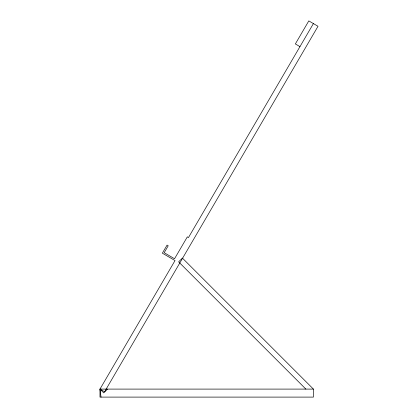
<?xml version="1.0" encoding="UTF-8"?>
<svg xmlns="http://www.w3.org/2000/svg" width="418" height="418" viewBox="0 0 418 418"><rect width="100%" height="100%" fill="white"/><g stroke="black" fill="none" stroke-linecap="round" stroke-linejoin="round"><path stroke-width="0.63" d="M313.411 23.591L188.481 237.534L187.332 236.86L174.552 258.747L164.185 252.691L168.219 245.784L167.069 245.11L162.356 253.172L175.027 260.571L99.98 389.095L99.98 397.1L313.411 397.1L313.411 389.095L182.4 258.084L178.627 261.856L305.866 389.095M107.525 389.095L103.753 392.868L99.98 389.095L313.411 389.095M299.962 46.628L295.354 43.937L308.803 20.9L318.02 26.282L104.589 391.786L99.98 389.095L101.031 397.1"/></g></svg>
